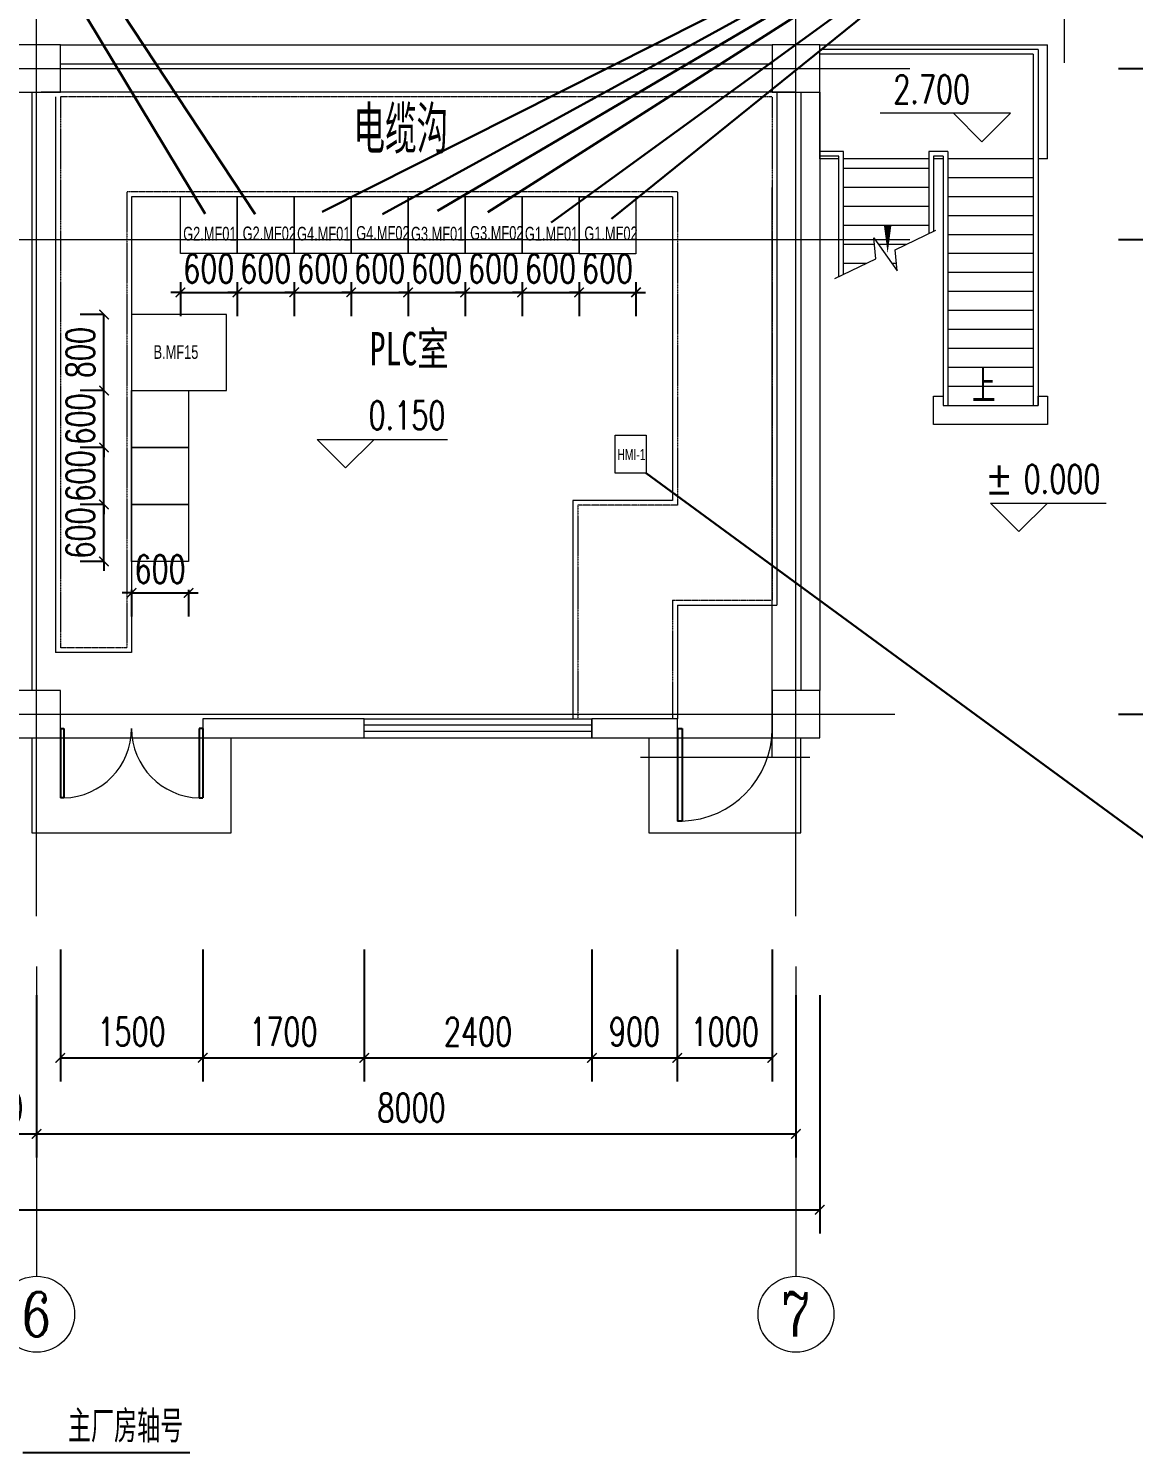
# Model space of a CAD drawing. Header units: millimetres. Extents: x -705761 to 1364679, y -410401 to 446404.
# Drawn here: x -535373 to -523731, y -202441 to -187445 of the extents above; entities that cross this region are included whole.
import ezdxf
from ezdxf.enums import TextEntityAlignment as Align

# ---------------------------------------------------------------- set-up
doc = ezdxf.new("R2010")
doc.units = ezdxf.units.MM
doc.linetypes.add('ACAD_ISO04W100', pattern=[30, 24, -3, 0, -3])
doc.linetypes.add('DASH', pattern=[0.35, 0.25, -0.1])
doc.layers.get('DEFPOINTS').update_dxf_attribs({"lineweight": 13})
for name, color, linetype in [('--直线', 7, 'Continuous'), ('1#保温间-0115$0$PUB_TEXT', 7, 'Continuous'), ('DIM_LEAD', 3, 'Continuous'), ('DIM_SYMB', 3, 'Continuous'), ('DOOR_FIRE', 4, 'Continuous'), ('PUB_DIM', 3, 'Continuous'), ('TXT', 7, 'Continuous')]:
    doc.layers.add(name, color=color, linetype=linetype)
for name, color, linetype, lineweight in [('AXIS', 3, 'Continuous', 13), ('AXIS_TEXT', 7, 'Continuous', 13), ('DOTE', 1, 'Continuous', 13), ('MATCHLINE2', 151, 'genzigzag', 18), ('PUB_TEXT', 7, 'Continuous', 13), ('STAIR', 2, 'Continuous', 13), ('WALL', 255, 'Continuous', 13), ('图框', 7, 'Continuous', 13), ('电气', 7, 'Continuous', 0)]:
    doc.layers.add(name, color=color, linetype=linetype, lineweight=lineweight)
doc.styles.add('_TCH_AXIS', font='complex.shx', dxfattribs={"bigfont": 'gbcbig.shx'})
doc.styles.add('_TCH_DIM', font='simplex.shx', dxfattribs={"bigfont": 'gbcbig.shx'})
doc.styles.add('_TCH_DIM_T3', font='simplex.shx', dxfattribs={"width": 0.705882, "bigfont": 'gbcbig.shx'})
doc.styles.add('COMPLEX', font='ROS.shx', dxfattribs={"width": 0.7, "bigfont": 'HzTXT.shx'})
doc.styles.add('Style-仿宋_GB2312', font='')
doc.styles.add('TZML', font='BSDI_XW.shx', dxfattribs={"width": 0.7, "height": 1, "bigfont": 'BSDI_HZ.shx'})
doc.styles.add('首钢设计院H5_0', font='BSDI_XW.shx', dxfattribs={"width": 0.7, "bigfont": 'BSDI_HZ.shx'})
doc.styles.get('Style-仿宋_GB2312').set_extended_font_data('仿宋_GB2312')
doc.linetypes.add('genzigzag', pattern='A,0.0001,[135,genltshp,S=2,R=0,X=0,Y=0],-12', length=12.0001)
doc.dimstyles.new('_TCH_ARCH&&100', dxfattribs={"dimtxt": 297.5, "dimasz": 100, "dimexe": 250, "dimexo": 300, "dimgap": 100, "dimtad": 1, "dimdec": 0, "dimzin": 0, "dimdsep": 46, "dimtxsty": '_TCH_DIM_T3', "dimblk": 'ARCHTICK', "dimcen": 0.09, "dimclrt": 7, "dimazin": 2, "dimtfac": 1, "dimtdec": 0, "dimtix": 1, "dimtmove": 2, "dimatfit": 3, "dimfxl": 1, "dimtolj": 1, "dimtzin": 0, "dimarcsym": 0})

# ---------------------------------------------------------------- blocks, each defined once
blk = doc.blocks.new('_ARCHTICK')
at = {"color": 0, "linetype": 'ByBlock', "const_width": 0.15}
blk.add_lwpolyline([(-0.5, -0.5), (0.5, 0.5)], dxfattribs=at)
blk = doc.blocks.new('*D537')
at = {"layer": 'AXIS', "color": 0, "lineweight": -2, "transparency": 16777216}
for p, q in [((46779, 12775), (48671, 12775)), ((48421, 7775), (48421, 12775)), ((46779, 7775), (48671, 7775))]:
    blk.add_line(p, q, dxfattribs=at)
at = {"layer": 'DEFPOINTS', "color": 0, "transparency": 16777216}
for p in [(46479, 12775), (48421, 12775), (46479, 7775)]:
    blk.add_point(p, dxfattribs=at)
at = {"layer": 'AXIS', "color": 0, "lineweight": -2, "transparency": 16777216, "xscale": 100, "yscale": 100, "zscale": 100}
for p, rotation in [((48421, 12775), 90), ((48421, 7775), 270)]:
    blk.add_blockref('_ARCHTICK', p, dxfattribs=dict(at, rotation=rotation))
at = {"layer": 'AXIS', "color": 7, "transparency": 16777216, "insert": (48146, 10275), "char_height": 297.5, "attachment_point": 5, "rotation": 90, "style": '_TCH_DIM_T3'}
blk.add_mtext('\\A1;5000', dxfattribs=at)
blk = doc.blocks.new('*D538')
at = {"layer": 'AXIS', "color": 0, "lineweight": -2, "transparency": 16777216}
for p, q in [((46779, 14575), (48671, 14575)), ((48421, 12775), (48421, 14575)), ((46779, 12775), (48671, 12775))]:
    blk.add_line(p, q, dxfattribs=at)
at = {"layer": 'DEFPOINTS', "color": 0, "transparency": 16777216}
for p in [(46479, 14575), (48421, 14575), (46479, 12775)]:
    blk.add_point(p, dxfattribs=at)
at = {"layer": 'AXIS', "color": 0, "lineweight": -2, "transparency": 16777216, "xscale": 100, "yscale": 100, "zscale": 100}
for p, rotation in [((48421, 14575), 90), ((48421, 12775), 270)]:
    blk.add_blockref('_ARCHTICK', p, dxfattribs=dict(at, rotation=rotation))
at = {"layer": 'AXIS', "color": 7, "transparency": 16777216, "insert": (48146, 13675), "char_height": 297.5, "attachment_point": 5, "rotation": 90, "style": '_TCH_DIM_T3'}
blk.add_mtext('\\A1;1800', dxfattribs=at)
blk = doc.blocks.new('*D564')
at = {"layer": 'AXIS', "color": 0, "lineweight": -2, "transparency": 16777216}
for p, q in [((35630, 5296), (35630, 3906)), ((37130, 5296), (37130, 3906)), ((35630, 4156), (37130, 4156))]:
    blk.add_line(p, q, dxfattribs=at)
at = {"layer": 'DEFPOINTS', "color": 0, "transparency": 16777216}
for p in [(35630, 5596), (37130, 5596), (37130, 4156)]:
    blk.add_point(p, dxfattribs=at)
at = {"layer": 'AXIS', "color": 0, "lineweight": -2, "transparency": 16777216, "xscale": 100, "yscale": 100, "zscale": 100, "rotation": 180}
blk.add_blockref('_ARCHTICK', (35630, 4156), dxfattribs=at)
at = {"layer": 'AXIS', "color": 0, "lineweight": -2, "transparency": 16777216, "xscale": 100, "yscale": 100, "zscale": 100}
blk.add_blockref('_ARCHTICK', (37130, 4156), dxfattribs=at)
at = {"layer": 'AXIS', "color": 7, "transparency": 16777216, "insert": (36380, 4431), "char_height": 297.5, "attachment_point": 5, "style": '_TCH_DIM_T3'}
blk.add_mtext('\\A1;1500', dxfattribs=at)
blk = doc.blocks.new('*D565')
at = {"layer": 'AXIS', "color": 0, "lineweight": -2, "transparency": 16777216}
for p, q in [((37130, 5296), (37130, 3906)), ((38831, 5296), (38831, 3906)), ((37130, 4156), (38831, 4156))]:
    blk.add_line(p, q, dxfattribs=at)
at = {"layer": 'DEFPOINTS', "color": 0, "transparency": 16777216}
for p in [(37130, 5596), (38831, 5596), (38831, 4156)]:
    blk.add_point(p, dxfattribs=at)
at = {"layer": 'AXIS', "color": 0, "lineweight": -2, "transparency": 16777216, "xscale": 100, "yscale": 100, "zscale": 100, "rotation": 180}
blk.add_blockref('_ARCHTICK', (37130, 4156), dxfattribs=at)
at = {"layer": 'AXIS', "color": 0, "lineweight": -2, "transparency": 16777216, "xscale": 100, "yscale": 100, "zscale": 100}
blk.add_blockref('_ARCHTICK', (38831, 4156), dxfattribs=at)
at = {"layer": 'AXIS', "color": 7, "transparency": 16777216, "insert": (37980, 4431), "char_height": 297.5, "attachment_point": 5, "style": '_TCH_DIM_T3'}
blk.add_mtext('\\A1;1700', dxfattribs=at)
blk = doc.blocks.new('*D566')
at = {"layer": 'AXIS', "color": 0, "lineweight": -2, "transparency": 16777216}
for p, q in [((38831, 5296), (38831, 3906)), ((41231, 5296), (41231, 3906)), ((38831, 4156), (41231, 4156))]:
    blk.add_line(p, q, dxfattribs=at)
at = {"layer": 'DEFPOINTS', "color": 0, "transparency": 16777216}
for p in [(38831, 5596), (41231, 5596), (41231, 4156)]:
    blk.add_point(p, dxfattribs=at)
at = {"layer": 'AXIS', "color": 0, "lineweight": -2, "transparency": 16777216, "xscale": 100, "yscale": 100, "zscale": 100, "rotation": 180}
blk.add_blockref('_ARCHTICK', (38831, 4156), dxfattribs=at)
at = {"layer": 'AXIS', "color": 0, "lineweight": -2, "transparency": 16777216, "xscale": 100, "yscale": 100, "zscale": 100}
blk.add_blockref('_ARCHTICK', (41231, 4156), dxfattribs=at)
at = {"layer": 'AXIS', "color": 7, "transparency": 16777216, "insert": (40031, 4431), "char_height": 297.5, "attachment_point": 5, "style": '_TCH_DIM_T3'}
blk.add_mtext('\\A1;2400', dxfattribs=at)
blk = doc.blocks.new('*D567')
at = {"layer": 'AXIS', "color": 0, "lineweight": -2, "transparency": 16777216}
for p, q in [((41231, 5296), (41231, 3906)), ((42130, 5296), (42130, 3906)), ((41231, 4156), (42130, 4156))]:
    blk.add_line(p, q, dxfattribs=at)
at = {"layer": 'DEFPOINTS', "color": 0, "transparency": 16777216}
for p in [(41231, 5596), (42130, 5596), (42130, 4156)]:
    blk.add_point(p, dxfattribs=at)
at = {"layer": 'AXIS', "color": 0, "lineweight": -2, "transparency": 16777216, "xscale": 100, "yscale": 100, "zscale": 100, "rotation": 180}
blk.add_blockref('_ARCHTICK', (41231, 4156), dxfattribs=at)
at = {"layer": 'AXIS', "color": 0, "lineweight": -2, "transparency": 16777216, "xscale": 100, "yscale": 100, "zscale": 100}
blk.add_blockref('_ARCHTICK', (42130, 4156), dxfattribs=at)
at = {"layer": 'AXIS', "color": 7, "transparency": 16777216, "insert": (41680, 4431), "char_height": 297.5, "attachment_point": 5, "style": '_TCH_DIM_T3'}
blk.add_mtext('\\A1;900', dxfattribs=at)
blk = doc.blocks.new('*D568')
at = {"layer": 'AXIS', "color": 0, "lineweight": -2, "transparency": 16777216}
for p, q in [((42130, 5296), (42130, 3906)), ((43130, 5296), (43130, 3906)), ((42130, 4156), (43130, 4156))]:
    blk.add_line(p, q, dxfattribs=at)
at = {"layer": 'DEFPOINTS', "color": 0, "transparency": 16777216}
for p in [(42130, 5596), (43130, 5596), (43130, 4156)]:
    blk.add_point(p, dxfattribs=at)
at = {"layer": 'AXIS', "color": 0, "lineweight": -2, "transparency": 16777216, "xscale": 100, "yscale": 100, "zscale": 100, "rotation": 180}
blk.add_blockref('_ARCHTICK', (42130, 4156), dxfattribs=at)
at = {"layer": 'AXIS', "color": 0, "lineweight": -2, "transparency": 16777216, "xscale": 100, "yscale": 100, "zscale": 100}
blk.add_blockref('_ARCHTICK', (43130, 4156), dxfattribs=at)
at = {"layer": 'AXIS', "color": 7, "transparency": 16777216, "insert": (42630, 4431), "char_height": 297.5, "attachment_point": 5, "style": '_TCH_DIM_T3'}
blk.add_mtext('\\A1;1000', dxfattribs=at)
blk = doc.blocks.new('*D575')
at = {"layer": 'AXIS', "color": 0, "lineweight": -2, "transparency": 16777216}
for p, q in [((34380, 4818), (34380, 3106)), ((35380, 4818), (35380, 3106)), ((34380, 3356), (35380, 3356))]:
    blk.add_line(p, q, dxfattribs=at)
at = {"layer": 'DEFPOINTS', "color": 0, "transparency": 16777216}
for p in [(34380, 5118), (35380, 5118), (35380, 3356)]:
    blk.add_point(p, dxfattribs=at)
at = {"layer": 'AXIS', "color": 0, "lineweight": -2, "transparency": 16777216, "xscale": 100, "yscale": 100, "zscale": 100, "rotation": 180}
blk.add_blockref('_ARCHTICK', (34380, 3356), dxfattribs=at)
at = {"layer": 'AXIS', "color": 0, "lineweight": -2, "transparency": 16777216, "xscale": 100, "yscale": 100, "zscale": 100}
blk.add_blockref('_ARCHTICK', (35380, 3356), dxfattribs=at)
at = {"layer": 'AXIS', "color": 7, "transparency": 16777216, "insert": (34880, 3631), "char_height": 297.5, "attachment_point": 5, "style": '_TCH_DIM_T3'}
blk.add_mtext('\\A1;1000', dxfattribs=at)
blk = doc.blocks.new('*D576')
at = {"layer": 'AXIS', "color": 0, "lineweight": -2, "transparency": 16777216}
for p, q in [((35380, 4818), (35380, 3106)), ((43380, 4818), (43380, 3106)), ((35380, 3356), (43380, 3356))]:
    blk.add_line(p, q, dxfattribs=at)
at = {"layer": 'DEFPOINTS', "color": 0, "transparency": 16777216}
for p in [(35380, 5118), (43380, 5118), (43380, 3356)]:
    blk.add_point(p, dxfattribs=at)
at = {"layer": 'AXIS', "color": 0, "lineweight": -2, "transparency": 16777216, "xscale": 100, "yscale": 100, "zscale": 100, "rotation": 180}
blk.add_blockref('_ARCHTICK', (35380, 3356), dxfattribs=at)
at = {"layer": 'AXIS', "color": 0, "lineweight": -2, "transparency": 16777216, "xscale": 100, "yscale": 100, "zscale": 100}
blk.add_blockref('_ARCHTICK', (43380, 3356), dxfattribs=at)
at = {"layer": 'AXIS', "color": 7, "transparency": 16777216, "insert": (39330, 3631), "char_height": 297.5, "attachment_point": 5, "style": '_TCH_DIM_T3'}
blk.add_mtext('\\A1;8000', dxfattribs=at)
blk = doc.blocks.new('*D577')
at = {"layer": 'AXIS', "color": 0, "lineweight": -2, "transparency": 16777216}
for p, q in [((11130, 4818), (11130, 2306)), ((43630, 4818), (43630, 2306)), ((11130, 2556), (43630, 2556))]:
    blk.add_line(p, q, dxfattribs=at)
at = {"layer": 'DEFPOINTS', "color": 0, "transparency": 16777216}
for p in [(11130, 5118), (43630, 5118), (43630, 2556)]:
    blk.add_point(p, dxfattribs=at)
at = {"layer": 'AXIS', "color": 0, "lineweight": -2, "transparency": 16777216, "xscale": 100, "yscale": 100, "zscale": 100, "rotation": 180}
blk.add_blockref('_ARCHTICK', (11130, 2556), dxfattribs=at)
at = {"layer": 'AXIS', "color": 0, "lineweight": -2, "transparency": 16777216, "xscale": 100, "yscale": 100, "zscale": 100}
blk.add_blockref('_ARCHTICK', (43630, 2556), dxfattribs=at)
at = {"layer": 'AXIS', "color": 7, "transparency": 16777216, "insert": (27380, 2831), "char_height": 297.5, "attachment_point": 5, "style": '_TCH_DIM_T3'}
blk.add_mtext('\\A1;32500', dxfattribs=at)
blk = doc.blocks.new('_AXISO')
blk.add_circle((0, 0), 0.5)
at = {"layer": 'AXIS_TEXT', "style": 'COMPLEX', "width": 1.470588}
blk.add_attdef('A', text='', height=0.56, dxfattribs=at).set_placement((0.25, -0.28), (0.25, -0.28), align=Align.FIT)
blk = doc.blocks.new('$DorLib2D$00000001')
for p, q in [((0.45, 0.975), (0.5, 0.975)), ((0.45, 0), (0.45, 0.975)), ((0.5, 0), (0.5, 0.975)), ((0.5, 0), (0.45, 0))]:
    blk.add_line(p, q)
at = {"lineweight": 13}
blk.add_arc((0.475, 0), 0.975, 91.4693, 180, dxfattribs=at)
blk = doc.blocks.new('$DorLib2D$00000002')
for p, q in [((-0.5, 0), (-0.5, 0.4875)), ((-0.475, 0.4875), (-0.5, 0.4875)), ((-0.475, 0), (-0.475, 0.4875)), ((0.475, 0), (0.475, 0.4875)), ((0.475, 0.4875), (0.5, 0.4875)), ((0.5, 0), (0.5, 0.4875)), ((-0.5, 0), (-0.475, 0)), ((0.5, 0), (0.475, 0))]:
    blk.add_line(p, q)
at = {"lineweight": 13}
for centre, start, end in [((-0.4875, 0), 0, 88.53072), ((0.4875, 0), 91.46928, 180)]:
    blk.add_arc(centre, 0.4875, start, end, dxfattribs=at)
blk = doc.blocks.new('15')
at = {"layer": '图框', "color": 1, "linetype": 'ByBlock', "lineweight": 13}
for p, q in [((-263, 235, 298), (337, 235, 298)), ((-263, -365, 298), (-263, 235, 298)), ((337, 235, 298), (337, -365, 298)), ((337, -365, 298), (-263, -365, 298))]:
    blk.add_line(p, q, dxfattribs=at)
blk = doc.blocks.new('*D606')
at = {"layer": 'AXIS', "color": 0, "lineweight": -2, "transparency": 16777216}
for p, q in [((-534578, -192458), (-534578, -192358)), ((-534587, -192458), (-534828, -192458)), ((-534578, -193058), (-534578, -192458)), ((-534587, -193058), (-534828, -193058)), ((-534578, -193058), (-534578, -193158))]:
    blk.add_line(p, q, dxfattribs=at)
at = {"layer": 'DEFPOINTS', "color": 0, "lineweight": 40, "transparency": 16777216}
for p in [(-534578, -192458), (-534287, -192458), (-534287, -193058)]:
    blk.add_point(p, dxfattribs=at)
at = {"layer": 'AXIS', "color": 0, "lineweight": -2, "transparency": 16777216, "xscale": 100, "yscale": 100, "zscale": 100}
for p, rotation in [((-534578, -192458), 270), ((-534578, -193058), 90)]:
    blk.add_blockref('_ARCHTICK', p, dxfattribs=dict(at, rotation=rotation))
at = {"layer": 'AXIS', "color": 7, "transparency": 16777216, "insert": (-534827, -192758), "char_height": 297.5, "attachment_point": 5, "rotation": 90, "style": '_TCH_DIM_T3'}
blk.add_mtext('\\A1;600', dxfattribs=at)
blk = doc.blocks.new('*D607')
at = {"layer": 'AXIS', "color": 0, "lineweight": -2, "transparency": 16777216}
for p, q in [((-534578, -191858), (-534578, -191758)), ((-534587, -191858), (-534828, -191858)), ((-534578, -192458), (-534578, -191858)), ((-534587, -192458), (-534828, -192458)), ((-534578, -192458), (-534578, -192558))]:
    blk.add_line(p, q, dxfattribs=at)
at = {"layer": 'DEFPOINTS', "color": 0, "lineweight": 40, "transparency": 16777216}
for p in [(-534578, -191858), (-534287, -191858), (-534287, -192458)]:
    blk.add_point(p, dxfattribs=at)
at = {"layer": 'AXIS', "color": 0, "lineweight": -2, "transparency": 16777216, "xscale": 100, "yscale": 100, "zscale": 100}
for p, rotation in [((-534578, -191858), 270), ((-534578, -192458), 90)]:
    blk.add_blockref('_ARCHTICK', p, dxfattribs=dict(at, rotation=rotation))
at = {"layer": 'AXIS', "color": 7, "transparency": 16777216, "insert": (-534827, -192158), "char_height": 297.5, "attachment_point": 5, "rotation": 90, "style": '_TCH_DIM_T3'}
blk.add_mtext('\\A1;600', dxfattribs=at)
blk = doc.blocks.new('*D608')
at = {"layer": 'AXIS', "color": 0, "lineweight": -2, "transparency": 16777216}
for p, q in [((-534578, -191258), (-534578, -191158)), ((-534587, -191258), (-534828, -191258)), ((-534578, -191858), (-534578, -191258)), ((-534587, -191858), (-534828, -191858)), ((-534578, -191858), (-534578, -191958))]:
    blk.add_line(p, q, dxfattribs=at)
at = {"layer": 'DEFPOINTS', "color": 0, "lineweight": 40, "transparency": 16777216}
for p in [(-534578, -191258), (-534287, -191258), (-534287, -191858)]:
    blk.add_point(p, dxfattribs=at)
at = {"layer": 'AXIS', "color": 0, "lineweight": -2, "transparency": 16777216, "xscale": 100, "yscale": 100, "zscale": 100}
for p, rotation in [((-534578, -191258), 270), ((-534578, -191858), 90)]:
    blk.add_blockref('_ARCHTICK', p, dxfattribs=dict(at, rotation=rotation))
at = {"layer": 'AXIS', "color": 7, "transparency": 16777216, "insert": (-534827, -191558), "char_height": 297.5, "attachment_point": 5, "rotation": 90, "style": '_TCH_DIM_T3'}
blk.add_mtext('\\A1;600', dxfattribs=at)
blk = doc.blocks.new('*D609')
at = {"layer": 'AXIS', "color": 0, "lineweight": -2, "transparency": 16777216}
for p, q in [((-534587, -190458), (-534828, -190458)), ((-534578, -191258), (-534578, -190458)), ((-534587, -191258), (-534828, -191258))]:
    blk.add_line(p, q, dxfattribs=at)
at = {"layer": 'DEFPOINTS', "color": 0, "lineweight": 40, "transparency": 16777216}
for p in [(-534578, -190458), (-534287, -190458), (-534287, -191258)]:
    blk.add_point(p, dxfattribs=at)
at = {"layer": 'AXIS', "color": 0, "lineweight": -2, "transparency": 16777216, "xscale": 100, "yscale": 100, "zscale": 100}
for p, rotation in [((-534578, -190458), 90), ((-534578, -191258), 270)]:
    blk.add_blockref('_ARCHTICK', p, dxfattribs=dict(at, rotation=rotation))
at = {"layer": 'AXIS', "color": 7, "transparency": 16777216, "insert": (-534827, -190858), "char_height": 297.5, "attachment_point": 5, "rotation": 90, "style": '_TCH_DIM_T3'}
blk.add_mtext('\\A1;800', dxfattribs=at)
blk = doc.blocks.new('*D610')
at = {"layer": 'AXIS', "color": 0, "lineweight": -2, "transparency": 16777216}
for p, q in [((-534287, -193388), (-534387, -193388)), ((-534287, -193358), (-534287, -193638)), ((-534287, -193388), (-533687, -193388)), ((-533687, -193358), (-533687, -193638)), ((-533687, -193388), (-533587, -193388))]:
    blk.add_line(p, q, dxfattribs=at)
at = {"layer": 'DEFPOINTS', "color": 0, "lineweight": 40, "transparency": 16777216}
for p in [(-534287, -193058), (-533687, -193058), (-533687, -193388)]:
    blk.add_point(p, dxfattribs=at)
at = {"layer": 'AXIS', "color": 0, "lineweight": -2, "transparency": 16777216, "xscale": 100, "yscale": 100, "zscale": 100}
blk.add_blockref('_ARCHTICK', (-534287, -193388), dxfattribs=at)
at = {"layer": 'AXIS', "color": 0, "lineweight": -2, "transparency": 16777216, "xscale": 100, "yscale": 100, "zscale": 100, "rotation": 180}
blk.add_blockref('_ARCHTICK', (-533687, -193388), dxfattribs=at)
at = {"layer": 'AXIS', "color": 7, "transparency": 16777216, "insert": (-533987, -193139), "char_height": 297.5, "attachment_point": 5, "style": '_TCH_DIM_T3'}
blk.add_mtext('\\A1;600', dxfattribs=at)
blk = doc.blocks.new('*D611')
at = {"layer": 'AXIS', "color": 0, "lineweight": -2, "transparency": 16777216}
for p, q in [((-533773, -190116), (-533773, -190474)), ((-533173, -190116), (-533173, -190474)), ((-533773, -190224), (-533873, -190224)), ((-533773, -190224), (-533173, -190224)), ((-533173, -190224), (-533073, -190224))]:
    blk.add_line(p, q, dxfattribs=at)
at = {"layer": 'DEFPOINTS', "color": 0, "lineweight": 40, "transparency": 16777216}
for p in [(-533773, -189816), (-533173, -189816), (-533173, -190224)]:
    blk.add_point(p, dxfattribs=at)
at = {"layer": 'AXIS', "color": 0, "lineweight": -2, "transparency": 16777216, "xscale": 100, "yscale": 100, "zscale": 100}
blk.add_blockref('_ARCHTICK', (-533773, -190224), dxfattribs=at)
at = {"layer": 'AXIS', "color": 0, "lineweight": -2, "transparency": 16777216, "xscale": 100, "yscale": 100, "zscale": 100, "rotation": 180}
blk.add_blockref('_ARCHTICK', (-533173, -190224), dxfattribs=at)
at = {"layer": 'AXIS', "color": 7, "transparency": 16777216, "insert": (-533473, -189975), "char_height": 297.5, "attachment_point": 5, "style": '_TCH_DIM_T3'}
blk.add_mtext('\\A1;600', dxfattribs=at)
blk = doc.blocks.new('*D612')
at = {"layer": 'AXIS', "color": 0, "lineweight": -2, "transparency": 16777216}
for p, q in [((-533173, -190116), (-533173, -190474)), ((-532573, -190116), (-532573, -190474)), ((-533173, -190224), (-533273, -190224)), ((-533173, -190224), (-532573, -190224)), ((-532573, -190224), (-532473, -190224))]:
    blk.add_line(p, q, dxfattribs=at)
at = {"layer": 'DEFPOINTS', "color": 0, "lineweight": 40, "transparency": 16777216}
for p in [(-533173, -189816), (-532573, -189816), (-532573, -190224)]:
    blk.add_point(p, dxfattribs=at)
at = {"layer": 'AXIS', "color": 0, "lineweight": -2, "transparency": 16777216, "xscale": 100, "yscale": 100, "zscale": 100}
blk.add_blockref('_ARCHTICK', (-533173, -190224), dxfattribs=at)
at = {"layer": 'AXIS', "color": 0, "lineweight": -2, "transparency": 16777216, "xscale": 100, "yscale": 100, "zscale": 100, "rotation": 180}
blk.add_blockref('_ARCHTICK', (-532573, -190224), dxfattribs=at)
at = {"layer": 'AXIS', "color": 7, "transparency": 16777216, "insert": (-532873, -189975), "char_height": 297.5, "attachment_point": 5, "style": '_TCH_DIM_T3'}
blk.add_mtext('\\A1;600', dxfattribs=at)
blk = doc.blocks.new('*D613')
at = {"layer": 'AXIS', "color": 0, "lineweight": -2, "transparency": 16777216}
for p, q in [((-532573, -190116), (-532573, -190474)), ((-531973, -190116), (-531973, -190474)), ((-532573, -190224), (-532673, -190224)), ((-532573, -190224), (-531973, -190224)), ((-531973, -190224), (-531873, -190224))]:
    blk.add_line(p, q, dxfattribs=at)
at = {"layer": 'DEFPOINTS', "color": 0, "lineweight": 40, "transparency": 16777216}
for p in [(-532573, -189816), (-531973, -189816), (-531973, -190224)]:
    blk.add_point(p, dxfattribs=at)
at = {"layer": 'AXIS', "color": 0, "lineweight": -2, "transparency": 16777216, "xscale": 100, "yscale": 100, "zscale": 100}
blk.add_blockref('_ARCHTICK', (-532573, -190224), dxfattribs=at)
at = {"layer": 'AXIS', "color": 0, "lineweight": -2, "transparency": 16777216, "xscale": 100, "yscale": 100, "zscale": 100, "rotation": 180}
blk.add_blockref('_ARCHTICK', (-531973, -190224), dxfattribs=at)
at = {"layer": 'AXIS', "color": 7, "transparency": 16777216, "insert": (-532273, -189975), "char_height": 297.5, "attachment_point": 5, "style": '_TCH_DIM_T3'}
blk.add_mtext('\\A1;600', dxfattribs=at)
blk = doc.blocks.new('*D614')
at = {"layer": 'AXIS', "color": 0, "lineweight": -2, "transparency": 16777216}
for p, q in [((-531973, -190116), (-531973, -190474)), ((-531373, -190116), (-531373, -190474)), ((-531973, -190224), (-532073, -190224)), ((-531973, -190224), (-531373, -190224)), ((-531373, -190224), (-531273, -190224))]:
    blk.add_line(p, q, dxfattribs=at)
at = {"layer": 'DEFPOINTS', "color": 0, "lineweight": 40, "transparency": 16777216}
for p in [(-531973, -189816), (-531373, -189816), (-531373, -190224)]:
    blk.add_point(p, dxfattribs=at)
at = {"layer": 'AXIS', "color": 0, "lineweight": -2, "transparency": 16777216, "xscale": 100, "yscale": 100, "zscale": 100}
blk.add_blockref('_ARCHTICK', (-531973, -190224), dxfattribs=at)
at = {"layer": 'AXIS', "color": 0, "lineweight": -2, "transparency": 16777216, "xscale": 100, "yscale": 100, "zscale": 100, "rotation": 180}
blk.add_blockref('_ARCHTICK', (-531373, -190224), dxfattribs=at)
at = {"layer": 'AXIS', "color": 7, "transparency": 16777216, "insert": (-531673, -189975), "char_height": 297.5, "attachment_point": 5, "style": '_TCH_DIM_T3'}
blk.add_mtext('\\A1;600', dxfattribs=at)
blk = doc.blocks.new('*D615')
at = {"layer": 'AXIS', "color": 0, "lineweight": -2, "transparency": 16777216}
for p, q in [((-531373, -190116), (-531373, -190474)), ((-530773, -190116), (-530773, -190474)), ((-531373, -190224), (-531473, -190224)), ((-531373, -190224), (-530773, -190224)), ((-530773, -190224), (-530673, -190224))]:
    blk.add_line(p, q, dxfattribs=at)
at = {"layer": 'DEFPOINTS', "color": 0, "lineweight": 40, "transparency": 16777216}
for p in [(-531373, -189816), (-530773, -189816), (-530773, -190224)]:
    blk.add_point(p, dxfattribs=at)
at = {"layer": 'AXIS', "color": 0, "lineweight": -2, "transparency": 16777216, "xscale": 100, "yscale": 100, "zscale": 100}
blk.add_blockref('_ARCHTICK', (-531373, -190224), dxfattribs=at)
at = {"layer": 'AXIS', "color": 0, "lineweight": -2, "transparency": 16777216, "xscale": 100, "yscale": 100, "zscale": 100, "rotation": 180}
blk.add_blockref('_ARCHTICK', (-530773, -190224), dxfattribs=at)
at = {"layer": 'AXIS', "color": 7, "transparency": 16777216, "insert": (-531073, -189975), "char_height": 297.5, "attachment_point": 5, "style": '_TCH_DIM_T3'}
blk.add_mtext('\\A1;600', dxfattribs=at)
blk = doc.blocks.new('*D616')
at = {"layer": 'AXIS', "color": 0, "lineweight": -2, "transparency": 16777216}
for p, q in [((-530773, -190116), (-530773, -190474)), ((-530173, -190116), (-530173, -190474)), ((-530773, -190224), (-530873, -190224)), ((-530773, -190224), (-530173, -190224)), ((-530173, -190224), (-530073, -190224))]:
    blk.add_line(p, q, dxfattribs=at)
at = {"layer": 'DEFPOINTS', "color": 0, "lineweight": 40, "transparency": 16777216}
for p in [(-530773, -189816), (-530173, -189816), (-530173, -190224)]:
    blk.add_point(p, dxfattribs=at)
at = {"layer": 'AXIS', "color": 0, "lineweight": -2, "transparency": 16777216, "xscale": 100, "yscale": 100, "zscale": 100}
blk.add_blockref('_ARCHTICK', (-530773, -190224), dxfattribs=at)
at = {"layer": 'AXIS', "color": 0, "lineweight": -2, "transparency": 16777216, "xscale": 100, "yscale": 100, "zscale": 100, "rotation": 180}
blk.add_blockref('_ARCHTICK', (-530173, -190224), dxfattribs=at)
at = {"layer": 'AXIS', "color": 7, "transparency": 16777216, "insert": (-530473, -189975), "char_height": 297.5, "attachment_point": 5, "style": '_TCH_DIM_T3'}
blk.add_mtext('\\A1;600', dxfattribs=at)
blk = doc.blocks.new('*D617')
at = {"layer": 'AXIS', "color": 0, "lineweight": -2, "transparency": 16777216}
for p, q in [((-530173, -190116), (-530173, -190474)), ((-529573, -190116), (-529573, -190474)), ((-530173, -190224), (-530273, -190224)), ((-530173, -190224), (-529573, -190224)), ((-529573, -190224), (-529473, -190224))]:
    blk.add_line(p, q, dxfattribs=at)
at = {"layer": 'DEFPOINTS', "color": 0, "lineweight": 40, "transparency": 16777216}
for p in [(-530173, -189816), (-529573, -189816), (-529573, -190224)]:
    blk.add_point(p, dxfattribs=at)
at = {"layer": 'AXIS', "color": 0, "lineweight": -2, "transparency": 16777216, "xscale": 100, "yscale": 100, "zscale": 100}
blk.add_blockref('_ARCHTICK', (-530173, -190224), dxfattribs=at)
at = {"layer": 'AXIS', "color": 0, "lineweight": -2, "transparency": 16777216, "xscale": 100, "yscale": 100, "zscale": 100, "rotation": 180}
blk.add_blockref('_ARCHTICK', (-529573, -190224), dxfattribs=at)
at = {"layer": 'AXIS', "color": 7, "transparency": 16777216, "insert": (-529873, -189975), "char_height": 297.5, "attachment_point": 5, "style": '_TCH_DIM_T3'}
blk.add_mtext('\\A1;600', dxfattribs=at)
blk = doc.blocks.new('*D618')
at = {"layer": 'AXIS', "color": 0, "lineweight": -2, "transparency": 16777216}
for p, q in [((-529573, -190116), (-529573, -190474)), ((-528973, -190116), (-528973, -190474)), ((-529573, -190224), (-529673, -190224)), ((-529573, -190224), (-528973, -190224)), ((-528973, -190224), (-528873, -190224))]:
    blk.add_line(p, q, dxfattribs=at)
at = {"layer": 'DEFPOINTS', "color": 0, "lineweight": 40, "transparency": 16777216}
for p in [(-529573, -189816), (-528973, -189816), (-528973, -190224)]:
    blk.add_point(p, dxfattribs=at)
at = {"layer": 'AXIS', "color": 0, "lineweight": -2, "transparency": 16777216, "xscale": 100, "yscale": 100, "zscale": 100}
blk.add_blockref('_ARCHTICK', (-529573, -190224), dxfattribs=at)
at = {"layer": 'AXIS', "color": 0, "lineweight": -2, "transparency": 16777216, "xscale": 100, "yscale": 100, "zscale": 100, "rotation": 180}
blk.add_blockref('_ARCHTICK', (-528973, -190224), dxfattribs=at)
at = {"layer": 'AXIS', "color": 7, "transparency": 16777216, "insert": (-529273, -189975), "char_height": 297.5, "attachment_point": 5, "style": '_TCH_DIM_T3'}
blk.add_mtext('\\A1;600', dxfattribs=at)
blk = doc.blocks.new('A$C77BD2ED1')
at = {"layer": '--直线', "color": 6, "lineweight": 18, "ltscale": 0.5}
for p, q in [((35580.3, 14275), (35580.3, 8424.8)), ((43130.3, 14325, 636.1), (35630.3, 14325)), ((43180.3, 14325), (43180.3, 8925)), ((42080.3, 13225), (36380.3, 13225, 543.3)), ((36380.3, 13225), (36380.3, 8424.8)), ((42130.3, 8925), (42130.3, 7725)), ((42130.3, 8925), (43180.3, 8925)), ((36380.3, 8424.8), (35580.3, 8424.8))]:
    blk.add_line(p, q, dxfattribs=at)
at = {"layer": '--直线', "color": 6, "linetype": 'DASH', "lineweight": 18, "ltscale": 0.5}
for p, q in [((43130.3, 14275, 636.1), (35630.3, 14275)), ((35630.3, 14275), (35630.3, 8474.8, 636.1)), ((43130.3, 14275), (43130.3, 8975)), ((42130.3, 13275, -19.6), (36330.3, 13275, 548.1)), ((36330.3, 13275), (36330.3, 8474.8, 636.1)), ((42130.3, 13275), (42130.3, 9975)), ((42080.3, 8975), (42080.3, 7725)), ((42080.3, 8975), (43130.3, 8975)), ((36330.3, 8474.8, 636.1), (35630.3, 8474.8, 636.1))]:
    blk.add_line(p, q, dxfattribs=at)
at = {"layer": '--直线', "color": 6, "lineweight": 18, "ltscale": 0.5}
blk.add_lwpolyline([(42080.3, 13225), (42080.3, 10025), (41030.3, 10025), (41030.3, 7725)], dxfattribs=at)
at = {"layer": '--直线', "color": 6, "linetype": 'DASH', "lineweight": 18, "ltscale": 0.5}
blk.add_lwpolyline([(42130.3, 9975), (41080.3, 9975), (41080.3, 7725)], dxfattribs=at)
at = {"lineweight": 18}
for p, q in [((43630.3, 13625), (43630.3, 14825)), ((45880.3, 14725), (45880.3, 11025)), ((45930.3, 14775), (45930.3, 11025)), ((46030.3, 13625), (46030.3, 14825)), ((44930.3, 13650), (44930.3, 11025)), ((44980.3, 13700), (44980.3, 11025)), ((44780.3, 13625), (43880.3, 13625)), ((43880.3, 13525), (44780.3, 13525)), ((44780.3, 13625), (44780.3, 12836.6)), ((44830.3, 13625), (44830.3, 12860.5)), ((44930.3, 13625), (44830.3, 13625)), ((45880.3, 13625), (44980.3, 13625)), ((46030.3, 13625), (45930.3, 13625)), ((45880.3, 13425), (44980.3, 13425)), ((43880.3, 13325), (44780.3, 13325)), ((45880.3, 13225), (44980.3, 13225)), ((43880.3, 13125), (44780.3, 13125)), ((43880.3, 12925), (44780.3, 12925)), ((45880.3, 13025), (44980.3, 13025)), ((45880.3, 12825), (44980.3, 12825)), ((43880.3, 12725), (44206.1, 12725)), ((44247.6, 12725), (44546.4, 12725)), ((45880.3, 12625), (44980.3, 12625)), ((43880.3, 12525), (44127.2, 12525)), ((44390.3, 12525), (44438.9, 12525)), ((45880.3, 12425), (44980.3, 12425)), ((45880.3, 12225), (44980.3, 12225)), ((45880.3, 12025), (44980.3, 12025)), ((45880.3, 11825), (44980.3, 11825)), ((45880.3, 11625), (44980.3, 11625)), ((45880.3, 11425), (44980.3, 11425)), ((45880.3, 11225), (44980.3, 11225)), ((44930.3, 11025), (45930.3, 11025)), ((35630.3, 7525), (37130.3, 7525)), ((42130.3, 7525), (43130.3, 7525))]:
    blk.add_line(p, q, dxfattribs=at)
at = {"lineweight": 18, "extrusion": (0, 0, -1)}
for p, q in [((38830.7, 7725), (41230.7, 7725)), ((38830.7, 7525), (38830.7, 7725)), ((41230.7, 7658.4), (38830.7, 7658.4)), ((41230.7, 7525), (41230.7, 7725)), ((41230.7, 7591.7), (38830.7, 7591.7)), ((38830.7, 7525), (41230.7, 7525))]:
    blk.add_line(p, q, dxfattribs=at)
at = {"lineweight": 18}
for points in [[(35130.3, 14325), (35630.3, 14325), (35630.3, 14825), (35130.3, 14825)], [(43130.3, 14325), (43630.3, 14325), (43630.3, 14825), (43130.3, 14825)], [(35130.3, 7525), (35630.3, 7525), (35630.3, 8025), (35130.3, 8025)], [(43130.3, 7525), (43630.3, 7525), (43630.3, 8025), (43130.3, 8025)]]:
    blk.add_lwpolyline(points, close=True, dxfattribs=at)
for points in [[(43830.3, 13625), (43630.3, 13625), (43630.3, 14825), (46030.3, 14825)], [(45930.3, 14775), (43630.3, 14775), (43630.3, 14775)], [(45880.3, 14725), (43630.3, 14725), (43630.3, 14725)], [(43880.3, 12407.2), (43880.3, 13700), (43630.3, 13700)], [(43830.3, 12383.4), (43830.3, 13650), (43630.3, 13650)], [(44980.3, 13700), (44780.3, 13700), (44780.3, 12836.6)], [(44930.3, 13650), (44830.3, 13650), (44830.3, 12860.5)], [(45930.3, 11025), (45930.3, 11125), (46030.3, 11125), (46030.3, 10825), (44830.3, 10825), (44830.3, 11125), (44930.3, 11125)]]:
    blk.add_lwpolyline(points, dxfattribs=at)
at = {"layer": 'AXIS'}
for p, q in [((35380.3, 5117.7), (35380.3, 1856)), ((43380.3, 5117.7), (43380.3, 1856))]:
    blk.add_line(p, q, dxfattribs=at)
at = {"layer": 'DIM_LEAD'}
blk.add_line((35235.3, 0), (36994.6, 0), dxfattribs=at)
at = {"layer": 'DIM_SYMB', "lineweight": 18}
for points in [[(46204.6, 16086.1), (46204.6, 15472), (46414.6, 15395.6), (45994.6, 15321.5), (46204.6, 15247), (46204.6, 14632.9)], [(43790.4, 12364.4), (44221.1, 12569.8), (44199.6, 12792.3), (44447.3, 12445.1), (44424.1, 12666.7), (44854.8, 12872.2)]]:
    blk.add_lwpolyline(points, dxfattribs=at)
blk.add_lwpolyline([(45471.5, 11025, 0, 0, 0), (45471.5, 13850.9, 0, 0, 0), (44345.9, 13850.9, 0, 0, 0), (44345.9, 12627.9, 0, 80, 0), (44345.9, 12927.9, 0, 0, 0)], format="xyseb", dxfattribs=at)
at = {"layer": 'DOTE', "linetype": 'ACAD_ISO04W100', "ltscale": 0.03}
for p, q in [((35380.3, 5649.6), (35380.3, 15934.8)), ((43380.3, 5649.6), (43380.3, 15934.8))]:
    blk.add_line(p, q, dxfattribs=at)
at = {"layer": 'DOTE', "linetype": 'ACAD_ISO04W100', "lineweight": 18, "ltscale": 0.03}
for p, q in [((9858.8, 14575), (44581.5, 14575)), ((9858.8, 12775), (44581.5, 12775)), ((9858.8, 7775), (44423, 7775))]:
    blk.add_line(p, q, dxfattribs=at)
at = {"layer": 'PUB_DIM', "lineweight": 18}
for p, q in [((45639.9, 14102.8), (44267.3, 14102.8)), ((45339.9, 13802.8), (45039.9, 14102.8)), ((45339.9, 13802.8), (45639.9, 14102.8)), ((38634.7, 10369.1), (38334.7, 10669.1)), ((38334.7, 10669.1), (39707.3, 10669.1)), ((38634.7, 10369.1), (38934.7, 10669.1)), ((45728.9, 9698.1), (45428.9, 9998.1)), ((45428.9, 9998.1), (46648.7, 9998.1)), ((45728.9, 9698.1), (46028.9, 9998.1))]:
    blk.add_line(p, q, dxfattribs=at)
at = {"layer": 'STAIR', "lineweight": 18}
for p, q in [((35330.3, 7525), (35330.3, 6525)), ((37430.3, 6525), (37430.3, 7525)), ((41830.3, 7525), (41830.3, 6525)), ((43430.3, 6525), (43430.3, 7525)), ((35330.3, 6525), (37430.3, 6525)), ((41830.3, 6525), (43430.3, 6525))]:
    blk.add_line(p, q, dxfattribs=at)
at = {"layer": 'WALL', "lineweight": 18}
for p, q in [((35630.3, 14825), (43130.3, 14825)), ((35630.3, 14625), (43130.3, 14625)), ((35330.3, 14325), (35330.3, 8025)), ((43430.3, 14325), (43430.3, 8025)), ((43630.3, 14325), (43630.3, 8025)), ((38830.7, 7725), (37130.3, 7725)), ((37130.3, 7725), (37130.3, 7525)), ((38830.7, 7525), (38830.7, 7725)), ((42130.3, 7725), (41230.7, 7725)), ((41230.7, 7725), (41230.7, 7525)), ((42130.3, 7525), (42130.3, 7725)), ((37130.3, 7525), (38830.7, 7525)), ((41230.7, 7525), (42130.3, 7525))]:
    blk.add_line(p, q, dxfattribs=at)
at = {"layer": 'AXIS'}
ref = blk.add_blockref('_AXISO', (35380.3, 1456), dxfattribs=dict(at, xscale=800, yscale=800, zscale=800))
ref.add_attrib('A', '6', dxfattribs={"layer": 'AXIS_TEXT', "height": 465.9, "style": '_TCH_AXIS'}).set_placement((35224.9, 1223), (35535.6, 1223), align=Align.FIT)
ref = blk.add_blockref('_AXISO', (43380.3, 1456), dxfattribs=dict(at, xscale=800, yscale=800, zscale=800))
ref.add_attrib('A', '7', dxfattribs={"layer": 'AXIS_TEXT', "height": 465.9, "style": '_TCH_AXIS'}).set_placement((43224.9, 1223), (43535.6, 1223), align=Align.FIT)
at = {"layer": 'DOOR_FIRE', "lineweight": 18, "zscale": 200, "rotation": 180}
for name, p, xscale, yscale in [('$DorLib2D$00000002', (36380.3, 7625), 1500, 1500), ('$DorLib2D$00000001', (42630.3, 7625), 1000, 1000)]:
    blk.add_blockref(name, p, dxfattribs=dict(at, xscale=xscale, yscale=yscale))
at = {"layer": '1#保温间-0115$0$PUB_TEXT', "color": 71, "lineweight": 18, "style": '首钢设计院H5_0', "width": 0.7}
blk.add_text('电缆沟', height=500, dxfattribs=at).set_placement((39217, 13528.6), align=Align.BOTTOM_CENTER)
at = {"layer": 'PUB_TEXT', "lineweight": 18, "style": '_TCH_DIM', "width": 0.705882}
for s, p in [('2.700', (44405.3, 14207.8)), ('0.150', (38877.3, 10774.1)), ('0.000', (45778.7, 10103.1))]:
    blk.add_text(s, height=297.5, dxfattribs=at).set_placement(p)
at = {"layer": 'PUB_TEXT', "lineweight": 18, "style": '_TCH_DIM'}
for s, p in [('上', (45237.4, 11054.8)), ('±', (45360.7, 10103.1))]:
    blk.add_text(s, height=337.6, dxfattribs=at).set_placement(p)
at = {"layer": 'PUB_TEXT', "style": '_TCH_DIM'}
blk.add_text('主厂房轴号', height=337.59, dxfattribs=at).set_placement((35709.3, 105))
at = {"layer": '电气', "color": 4, "linetype": 'Continuous', "lineweight": 18, "style": 'Style-仿宋_GB2312', "width": 0.7}
blk.add_text('PLC室', height=350, dxfattribs=at).set_placement((38889.4, 11449.9))
at = {"layer": 'AXIS'}
for p1, p2, distance, picture, middle in [((46479.4, 12775), (46479.4, 14575), -1941.2, '*D538', (48145.6, 13675)), ((46479.4, 7775), (46479.4, 12775), -1941.2, '*D537', (48145.6, 10275)), ((35630.3, 5596.1), (37130.3, 5596.1), -1440.1, '*D564', (36380.3, 4431)), ((37130.3, 5596.1), (38830.7, 5596.1), -1440.1, '*D565', (37980.5, 4431)), ((38830.7, 5596.1), (41230.7, 5596.1), -1440.1, '*D566', (40030.7, 4431)), ((41230.7, 5596.1), (42130.3, 5596.1), -1440.1, '*D567', (41680.5, 4431)), ((42130.3, 5596.1), (43130.3, 5596.1), -1440.1, '*D568', (42630.3, 4431)), ((11130.3, 5117.7), (43630.3, 5117.7), -2561.7, '*D577', (27380.3, 2831)), ((34380.3, 5117.7), (35380.3, 5117.7), -1761.7, '*D575', (34880.3, 3631))]:
    dim = blk.add_aligned_dim(p1=p1, p2=p2, distance=distance, dimstyle='_TCH_ARCH&&100', dxfattribs=at)
    dim.commit()
    dim.dimension.update_dxf_attribs({"geometry": picture, "text_midpoint": middle})
dim = blk.add_linear_dim(base=(43380.3, 3356), p1=(35380.3, 5117.7), p2=(43380.3, 5117.7), angle=0, dimstyle='_TCH_ARCH&&100', dxfattribs=at)
dim.commit()
dim.dimension.update_dxf_attribs({"geometry": '*D576', "text_midpoint": (39330.3, 3631), "dimtype": 129})

msp = doc.modelspace()

# ---------------------------------------------------------------- linework, layer by layer
at = {"layer": 'MATCHLINE2', "color": 6, "lineweight": 18, "ltscale": 100}
msp.add_line((-528923.89, -195119.31), (-527142.53, -195119.31), dxfattribs=at)
at = {"layer": '图框', "linetype": 'ByBlock', "lineweight": 30}
for p, q in [((-533510.15, -189397.6), (-539235.6, -179914.76)), ((-539235.6, -179914.76), (-532986.44, -189399.25)), ((-532280.29, -189376.46), (-523915.26, -185163.85)), ((-523915.26, -185163.85), (-531642, -189398.95)), ((-531065.67, -189363.69), (-523915.26, -185163.85)), ((-523915.26, -185163.85), (-530534.2, -189380.07)), ((-529867.85, -189486.67), (-523915.26, -185163.85)), ((-529232.28, -189450.92), (-523915.26, -185163.85)), ((-528865.96, -192128.79), (-523030.33, -196404.49))]:
    msp.add_line(p, q, dxfattribs=at)
at = {"layer": '图框', "color": 240, "linetype": 'ByBlock', "lineweight": 13, "true_color": 0xed1f24}
msp.add_lwpolyline([(-534287.11, -191257.56), (-533287.11, -191257.56), (-533287.11, -190457.56), (-534287.11, -190457.56)], close=True, dxfattribs=at)
at = {"layer": '图框', "color": 1, "linetype": 'Continuous', "lineweight": 18}
msp.add_lwpolyline([(-529190.46, -191728.58), (-528865.96, -191728.58), (-528865.96, -192128.79), (-529190.46, -192128.79)], close=True, dxfattribs=at)
at = {"layer": '电气', "color": 6, "linetype": 'Continuous', "lineweight": 0}
for p, q in [((-527288.08, -188116.3), (-535240.15, -188116.3)), ((-527539.74, -195119.31), (-527539.74, -189117.94))]:
    msp.add_line(p, q, dxfattribs=at)

# ---------------------------------------------------------------- block references
msp.add_blockref('A$C77BD2ED1', (-570667.37, -202441.33))
at = {"layer": '图框', "color": 1, "linetype": 'Continuous', "lineweight": 18}
for p in [(-533510.07, -189450.92, -298.07), (-532910.07, -189450.92, -298.07)]:
    msp.add_blockref('15', p, dxfattribs=at)
at = {"layer": '图框', "color": 1, "linetype": 'Continuous', "lineweight": 50}
for p in [(-532310.07, -189450.92, -298.07), (-531710.07, -189450.92, -298.07), (-531110.07, -189450.92, -298.07), (-530510.07, -189450.92, -298.07), (-529910.07, -189450.92, -298.07)]:
    msp.add_blockref('15', p, dxfattribs=at)
at = {"layer": '图框', "color": 1, "linetype": 'Continuous', "lineweight": 50, "rotation": 270}
msp.add_blockref('15', (-529208.09, -189479.7, -298.07), dxfattribs=at)
at = {"layer": '图框', "color": 1, "linetype": 'Continuous', "lineweight": 18, "rotation": 270}
for p in [(-533921.73, -191520.96, -298.07), (-533921.73, -192120.96, -298.07), (-533921.73, -192720.96, -298.07)]:
    msp.add_blockref('15', p, dxfattribs=at)

# ---------------------------------------------------------------- texts
at = {"layer": 'TXT', "color": 3, "linetype": 'ByBlock', "lineweight": 13, "style": 'TZML', "width": 0.7}
for s, height, p in [('G2.MF01', 144, (-533743.22, -189605.76)), ('G2.MF02', 144, (-533116.92, -189602.81)), ('G4.MF01', 144, (-532543.22, -189605.76)), ('G4.MF02', 144, (-531919.91, -189597.82)), ('G3.MF01', 144, (-531343.22, -189605.76)), ('G3.MF02', 144, (-530719.91, -189597.82)), ('G1.MF01', 144, (-530143.22, -189605.76)), ('G1.MF02', 144, (-529516.92, -189602.81)), ('B.MF15', 144, (-534055.24, -190852.28)), ('HMI-1', 115.2, (-529166.9, -191932.18))]:
    msp.add_text(s, height=height, dxfattribs=at).set_placement(p, align=Align.MIDDLE_LEFT)

# ---------------------------------------------------------------- dimensions: what is measured, and where the dimension line sits
at = {"layer": 'AXIS', "color": 3}
for base, p1, p2, picture, middle in [((-533173.47, -190223.65), (-533773.47, -189816.3), (-533173.47, -189816.3), '*D611', (-533473.47, -189974.9)), ((-532573.47, -190223.65), (-533173.47, -189816.3), (-532573.47, -189816.3), '*D612', (-532873.47, -189974.9)), ((-531973.47, -190223.65), (-532573.47, -189816.3), (-531973.47, -189816.3), '*D613', (-532273.47, -189974.9)), ((-531373.47, -190223.65), (-531973.47, -189816.3), (-531373.47, -189816.3), '*D614', (-531673.47, -189974.9)), ((-530773.47, -190223.65), (-531373.47, -189816.3), (-530773.47, -189816.3), '*D615', (-531073.47, -189974.9)), ((-530173.47, -190223.65), (-530773.47, -189816.3), (-530173.47, -189816.3), '*D616', (-530473.47, -189974.9)), ((-529573.47, -190223.65), (-530173.47, -189816.3), (-529573.47, -189816.3), '*D617', (-529873.47, -189974.9)), ((-528973.47, -190223.65), (-529573.47, -189816.3), (-528973.47, -189816.3), '*D618', (-529273.47, -189974.9)), ((-533687.11, -193388.03), (-534287.11, -193057.56), (-533687.11, -193057.56), '*D610', (-533987.11, -193139.28))]:
    dim = msp.add_linear_dim(base=base, p1=p1, p2=p2, dimstyle='_TCH_ARCH&&100', dxfattribs=at)
    dim.commit()
    dim.dimension.update_dxf_attribs({"geometry": picture, "text_midpoint": middle})
for base, p1, p2, picture, middle in [((-534577.96, -190457.56), (-534287.11, -191257.56), (-534287.11, -190457.56), '*D609', (-534826.71, -190857.56)), ((-534577.96, -191257.56), (-534287.11, -191857.56), (-534287.11, -191257.56), '*D608', (-534826.71, -191557.56)), ((-534577.96, -191857.56), (-534287.11, -192457.56), (-534287.11, -191857.56), '*D607', (-534826.71, -192157.56)), ((-534577.96, -192457.56), (-534287.11, -193057.56), (-534287.11, -192457.56), '*D606', (-534826.71, -192757.56))]:
    dim = msp.add_linear_dim(base=base, p1=p1, p2=p2, angle=90, dimstyle='_TCH_ARCH&&100', dxfattribs=at)
    dim.commit()
    dim.dimension.update_dxf_attribs({"geometry": picture, "text_midpoint": middle})

doc.saveas('drawing.dxf')
